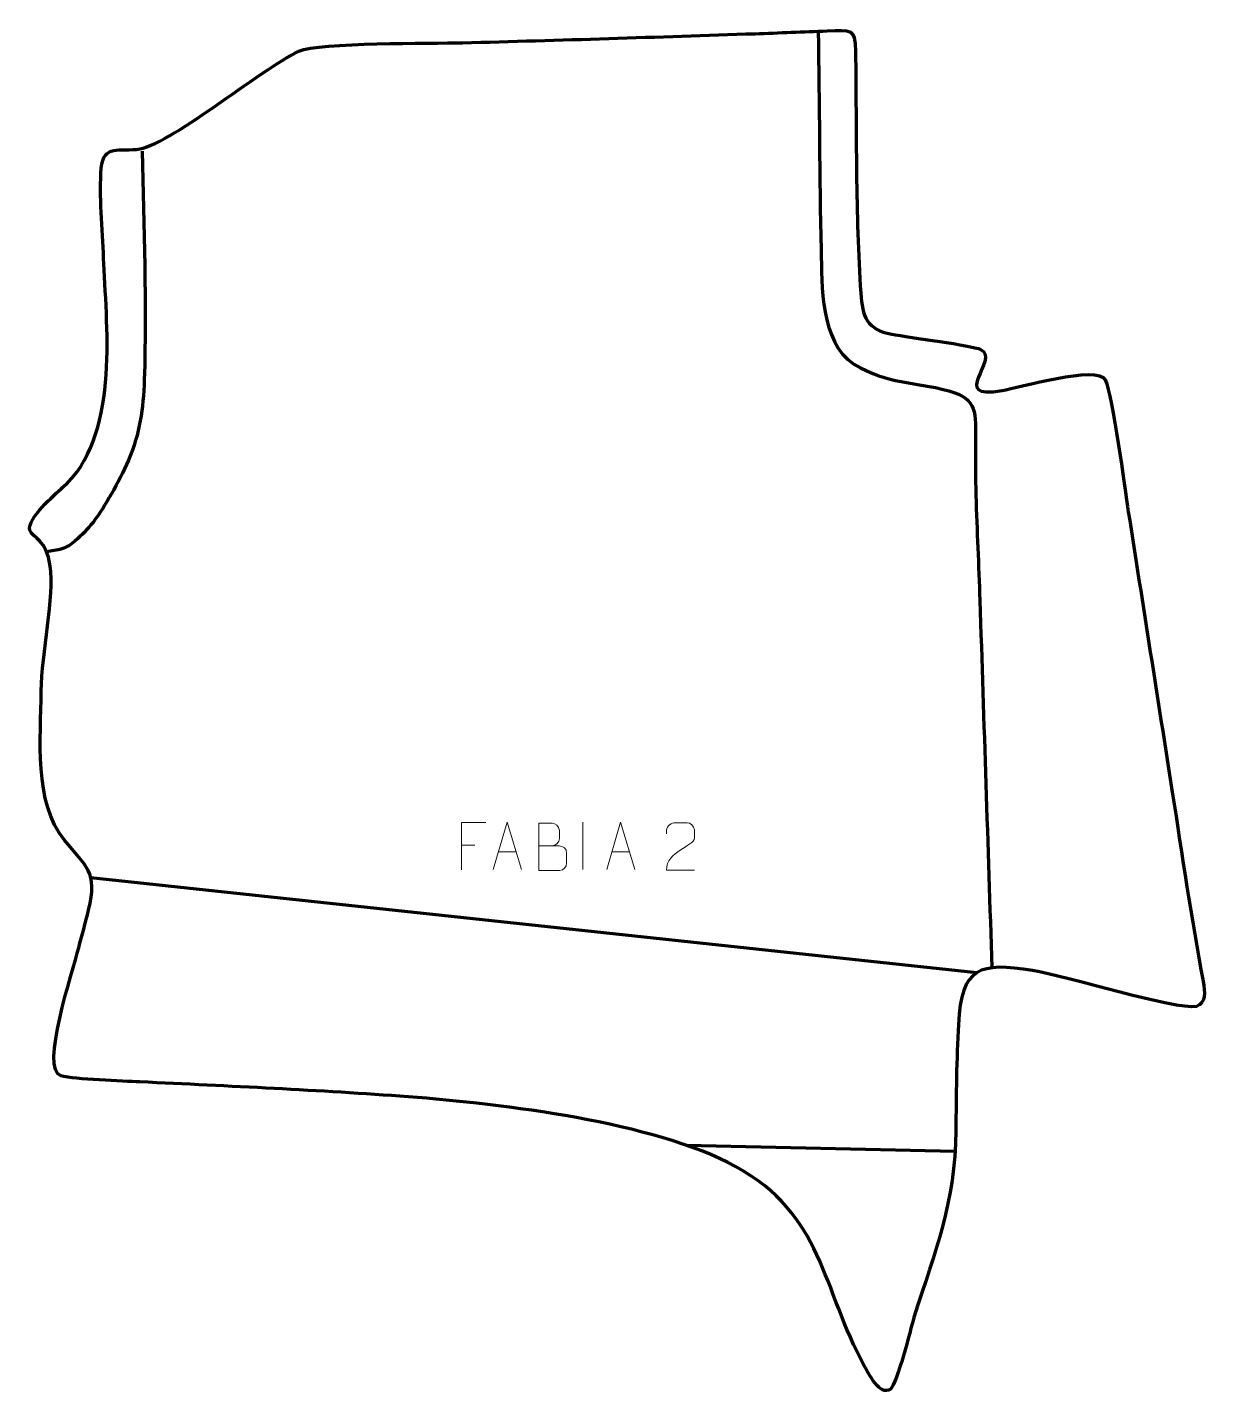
# Model space of a CAD drawing. Header units: millimetres. Extents: x -485 to 137, y 102 to 825.
import ezdxf

# ---------------------------------------------------------------- set-up
doc = ezdxf.new("R2010")
doc.units = ezdxf.units.MM
doc.header["$MEASUREMENT"] = 0
doc.layers.add('layer 2', color=7, linetype='Continuous')
doc.layers.add('layer 3', color=7, linetype='Continuous')

msp = doc.modelspace()

# ---------------------------------------------------------------- linework, layer by layer
at = {"layer": 'layer 2', "color": 142, "lineweight": 158}
for points in [[(-67.6081, 823.0344), (-66.7541, 784.6015), (-67.0832, 745.9225), (-66.0073, 707.6023), (-66.0073, 707.6023), (-65.491, 688.1597), (-66.6584, 659.7309), (-48.832, 647.2551), (-48.832, 647.2551), (-29.4519, 636.3619), (-18.2396, 638.4504), (1.3229, 633.2447), (1.3229, 633.2447), (17.1556, 629.0316), (15.3613, 620.9931), (15.4785, 606.5052), (15.4785, 606.5052), (15.5555, 596.9904), (15.3968, 587.5235), (15.6691, 578.0044), (15.6691, 578.0044), (16.2564, 559.5186), (17.141, 541.0446), (17.7802, 522.5603), (17.7802, 522.5603), (19.885, 457.9364), (21.9986, 393.3129), (24.1161, 328.6894)], [(-424.4118, 759.7699), (-423.8371, 719.477), (-421.9838, 679.3251), (-423.3802, 639.016), (-423.3802, 639.016), (-423.9587, 623.4329), (-425.6759, 611.0832), (-431.6998, 596.554), (-431.6998, 596.554), (-434.3687, 590.473), (-437.5095, 584.664), (-440.7255, 578.8611), (-440.7255, 578.8611), (-443.7102, 573.5343), (-446.7736, 568.681), (-450.4361, 563.7916), (-450.4361, 563.7916), (-453.4395, 560.0663), (-456.4006, 557.0939), (-459.9734, 553.9243), (-459.9734, 553.9243), (-462.3512, 551.9205), (-464.0336, 550.7585), (-466.9727, 549.7362), (-466.9727, 549.7362), (-469.5192, 549.0521), (-472.35, 548.6585), (-474.9648, 548.2509)]]:
    msp.add_open_spline(points, degree=3, knots=[0, 0, 0, 0, 0.125, 0.125, 0.125, 0.125, 0.25, 0.25, 0.25, 0.25, 0.375, 0.375, 0.375, 0.375, 0.5, 0.5, 0.5, 0.5, 0.625, 0.625, 0.625, 0.625, 0.75, 0.75, 0.75, 0.75, 1, 1, 1, 1], dxfattribs=at)
at = {"layer": 'layer 2', "color": 250, "lineweight": 9}
for points, knots in [([(-243.0713, 405.3211), (-243.0713, 405.3211), (-255.9453, 405.3211), (-255.9453, 405.3211), (-255.9453, 405.3211), (-255.9453, 405.3211), (-255.9453, 380.3675), (-255.9453, 380.3675)], [0, 0, 0, 0, 0.33333333, 0.33333333, 0.33333333, 0.33333333, 1, 1, 1, 1]), ([(-239.2309, 380.5949), (-239.2309, 380.5949), (-231.8599, 405.5484), (-231.8599, 405.5484), (-231.8599, 405.5484), (-231.8599, 405.5484), (-224.29, 380.5949), (-224.29, 380.5949)], [0, 0, 0, 0, 0.33333333, 0.33333333, 0.33333333, 0.33333333, 1, 1, 1, 1]), ([(-215.145, 393.0716), (-211.5064, 393.072), (-207.9193, 393.072), (-204.2799, 393.0716), (-204.2799, 393.0716), (-202.3045, 393.0543), (-200.3809, 391.3182), (-200.3809, 389.2686), (-200.3809, 389.2686), (-200.3813, 388.14), (-200.3813, 385.0906), (-200.3809, 383.9617), (-200.3809, 383.9617), (-200.3633, 382.1038), (-201.9054, 380.0899), (-204.2269, 380.1068), (-204.2269, 380.1068), (-207.8667, 380.1072), (-211.5061, 380.1072), (-215.145, 380.1068), (-215.145, 380.1068), (-215.145, 388.4251), (-215.145, 396.7429), (-215.145, 405.0604), (-215.145, 405.0604), (-212.7713, 405.0604), (-210.3972, 405.0604), (-208.023, 405.0604), (-208.023, 405.0604), (-206.3422, 405.078), (-204.2454, 403.1675), (-204.2277, 401.2051), (-204.2277, 401.2051), (-204.2281, 399.139), (-204.2281, 398.993), (-204.2277, 396.9265), (-204.2277, 396.9265), (-204.2104, 394.8604), (-206.0649, 393.0543), (-208.0749, 393.0716)], [0, 0, 0, 0, 0.09090909, 0.09090909, 0.09090909, 0.09090909, 0.18181818, 0.18181818, 0.18181818, 0.18181818, 0.27272727, 0.27272727, 0.27272727, 0.27272727, 0.36363636, 0.36363636, 0.36363636, 0.36363636, 0.45454545, 0.45454545, 0.45454545, 0.45454545, 0.54545455, 0.54545455, 0.54545455, 0.54545455, 0.63636364, 0.63636364, 0.63636364, 0.63636364, 0.72727273, 0.72727273, 0.72727273, 0.72727273, 0.81818182, 0.81818182, 0.81818182, 0.81818182, 1, 1, 1, 1]), ([(-179.2309, 380.5949), (-179.2309, 380.5949), (-171.8599, 405.5484), (-171.8599, 405.5484), (-171.8599, 405.5484), (-171.8599, 405.5484), (-164.29, 380.5949), (-164.29, 380.5949)], [0, 0, 0, 0, 0.33333333, 0.33333333, 0.33333333, 0.33333333, 1, 1, 1, 1]), ([(-132.9482, 380.2709), (-137.8626, 380.2712), (-142.777, 380.2712), (-147.6911, 380.2709), (-147.6911, 380.2709), (-147.6911, 390.2032), (-133.0401, 392.8444), (-132.9482, 397.1547), (-132.9482, 397.1547), (-132.9485, 398.5788), (-132.9485, 400.0025), (-132.9482, 401.4258), (-132.9482, 401.4258), (-132.9651, 403.5029), (-135.0879, 405.2277), (-136.7589, 405.245), (-136.7589, 405.245), (-138.8321, 405.2446), (-140.905, 405.2446), (-142.9774, 405.245), (-142.9774, 405.245), (-144.7995, 405.2615), (-147.6242, 403.4694), (-147.6911, 401.3758), (-147.6911, 401.3758), (-147.6911, 401.3758), (-147.6911, 399.321), (-147.6911, 399.321)], [0, 0, 0, 0, 0.125, 0.125, 0.125, 0.125, 0.25, 0.25, 0.25, 0.25, 0.375, 0.375, 0.375, 0.375, 0.5, 0.5, 0.5, 0.5, 0.625, 0.625, 0.625, 0.625, 0.75, 0.75, 0.75, 0.75, 1, 1, 1, 1])]:
    msp.add_open_spline(points, degree=3, knots=knots, dxfattribs=at)
for points in [[(-191.7604, 405.5587), (-191.7604, 405.5587), (-191.7604, 380.5846), (-191.7604, 380.5846)], [(-255.9453, 393.4414), (-255.9453, 393.4414), (-248.7772, 393.4414), (-248.7772, 393.4414)], [(-236.5083, 389.8443), (-236.5083, 389.8443), (-227.0126, 389.8443), (-227.0126, 389.8443)], [(-176.5083, 389.8443), (-176.5083, 389.8443), (-167.0126, 389.8443), (-167.0126, 389.8443)]]:
    msp.add_open_spline(points, degree=3, dxfattribs=at)
at = {"layer": 'layer 2', "color": 142, "lineweight": 158}
for points in [[(16.2126, 326.0938), (16.2126, 326.0938), (-451.6389, 376.2297), (-451.6389, 376.2297)], [(-137.3103, 235.0453), (-137.3103, 235.0453), (4.7107, 231.8439), (4.7107, 231.8439)]]:
    msp.add_open_spline(points, degree=3, dxfattribs=at)
at = {"layer": 'layer 3', "color": 242, "lineweight": 158}
msp.add_open_spline([(-255.3707, 816.917), (-271.7884, 816.4869), (-330.5183, 817.2695), (-341.8125, 812.4881), (-341.8125, 812.4881), (-362.542, 802.542), (-410.8576, 761.8982), (-427.4416, 760.6292), (-427.4416, 760.6292), (-438.4737, 759.7849), (-445.6899, 763.271), (-446.3116, 748.0406), (-446.3116, 748.0406), (-446.9021, 733.5718), (-445.3647, 715.1861), (-444.7014, 700.279), (-444.7014, 700.279), (-443.0944, 664.1639), (-436.7521, 608.4369), (-466.4779, 582.2242), (-466.4779, 582.2242), (-470.9438, 578.1303), (-485.0974, 565.9802), (-483.8768, 559.6961), (-483.8768, 559.6961), (-481.9559, 555.0969), (-475.0399, 554.9017), (-473.0299, 540.7256), (-473.0299, 540.7256), (-470.8231, 525.162), (-477.4682, 494.2793), (-477.7911, 474.8184), (-477.7911, 474.8184), (-477.9677, 449.7297), (-481.8351, 416.2667), (-465.556, 396.0466), (-465.556, 396.0466), (-454.0508, 381.756), (-447.7987, 379.7634), (-452.8126, 359.0855), (-452.8126, 359.0855), (-454.4262, 352.4307), (-456.2826, 345.8009), (-457.9978, 339.1665), (-457.9978, 339.1665), (-461.1349, 326.7905), (-478.426, 275.0556), (-467.463, 271.6754), (-467.463, 271.6754), (-459.6362, 269.6476), (-434.7667, 268.8854), (-425.7056, 268.4448), (-425.7056, 268.4448), (-378.3138, 266.1516), (-331.2691, 264.0638), (-283.934, 260.5626), (-283.934, 260.5626), (-234.2479, 256.7197), (-154.5265, 247.3875), (-111.1958, 223.7871), (-111.1958, 223.7871), (-65.1557, 198.7111), (-65.5832, 159.7621), (-43.0784, 118.2305), (-43.0784, 118.2305), (-41.1061, 114.5906), (-34.8909, 102.3345), (-29.3884, 106.2792), (-29.3884, 106.2792), (-25.7858, 109.6467), (-18.984, 137.4662), (-17.0054, 144.0648), (-17.0054, 144.0648), (-5.7314, 180.2247), (4.8254, 204.642), (5.081, 242.8151), (5.081, 242.8151), (5.2735, 261.5225), (5.4566, 280.1345), (6.4273, 298.8258), (6.4273, 298.8258), (8.0939, 329.2115), (17.7615, 331.6643), (45.6555, 327.2649), (45.6555, 327.2649), (62.6594, 324.4997), (121.2501, 306.181), (132.0996, 308.2806), (132.0996, 308.2806), (136.9852, 309.7819), (136.8048, 315.7705), (135.7054, 321.5367), (135.7054, 321.5367), (129.3501, 354.8715), (124.6459, 387.795), (119.406, 421.2993), (119.406, 421.2993), (111.662, 470.6667), (103.9181, 520.034), (96.1743, 569.4014), (96.1743, 569.4014), (94.1777, 582.1296), (88.0722, 630.0561), (83.9805, 638.936), (83.9805, 638.936), (80.1838, 647.1762), (37.8436, 634.8634), (29.5159, 633.3679), (29.5159, 633.3679), (0.6288, 628.2088), (28.8639, 649.9461), (18.1897, 655.0241), (18.1897, 655.0241), (13.4348, 657.286), (-19.0702, 661.3254), (-28.7354, 663.1086), (-28.7354, 663.1086), (-41.9589, 665.5721), (-44.2535, 672.3518), (-45.0927, 684.7897), (-45.0927, 684.7897), (-47.8603, 725.8032), (-47.3512, 771.0964), (-47.8404, 812.3957), (-47.8404, 812.3957), (-47.9866, 825.0412), (-50.5448, 823.5702), (-62.75, 823.1957), (-62.75, 823.1957), (-75.4748, 822.8053), (-88.1727, 822.142), (-100.8919, 821.7097), (-100.8919, 821.7097), (-152.3826, 820.0166), (-203.8696, 818.2751), (-255.3707, 816.917)], degree=3, knots=[0, 0, 0, 0, 0.02857143, 0.02857143, 0.02857143, 0.02857143, 0.05714286, 0.05714286, 0.05714286, 0.05714286, 0.08571429, 0.08571429, 0.08571429, 0.08571429, 0.11428571, 0.11428571, 0.11428571, 0.11428571, 0.14285714, 0.14285714, 0.14285714, 0.14285714, 0.17142857, 0.17142857, 0.17142857, 0.17142857, 0.2, 0.2, 0.2, 0.2, 0.22857143, 0.22857143, 0.22857143, 0.22857143, 0.25714286, 0.25714286, 0.25714286, 0.25714286, 0.28571429, 0.28571429, 0.28571429, 0.28571429, 0.31428571, 0.31428571, 0.31428571, 0.31428571, 0.34285714, 0.34285714, 0.34285714, 0.34285714, 0.37142857, 0.37142857, 0.37142857, 0.37142857, 0.4, 0.4, 0.4, 0.4, 0.42857143, 0.42857143, 0.42857143, 0.42857143, 0.45714286, 0.45714286, 0.45714286, 0.45714286, 0.48571429, 0.48571429, 0.48571429, 0.48571429, 0.51428571, 0.51428571, 0.51428571, 0.51428571, 0.54285714, 0.54285714, 0.54285714, 0.54285714, 0.57142857, 0.57142857, 0.57142857, 0.57142857, 0.6, 0.6, 0.6, 0.6, 0.62857143, 0.62857143, 0.62857143, 0.62857143, 0.65714286, 0.65714286, 0.65714286, 0.65714286, 0.68571429, 0.68571429, 0.68571429, 0.68571429, 0.71428571, 0.71428571, 0.71428571, 0.71428571, 0.74285714, 0.74285714, 0.74285714, 0.74285714, 0.77142857, 0.77142857, 0.77142857, 0.77142857, 0.8, 0.8, 0.8, 0.8, 0.82857143, 0.82857143, 0.82857143, 0.82857143, 0.85714286, 0.85714286, 0.85714286, 0.85714286, 0.88571429, 0.88571429, 0.88571429, 0.88571429, 0.91428571, 0.91428571, 0.91428571, 0.91428571, 0.94285714, 0.94285714, 0.94285714, 0.94285714, 1, 1, 1, 1], dxfattribs=at)

doc.saveas('drawing.dxf')
